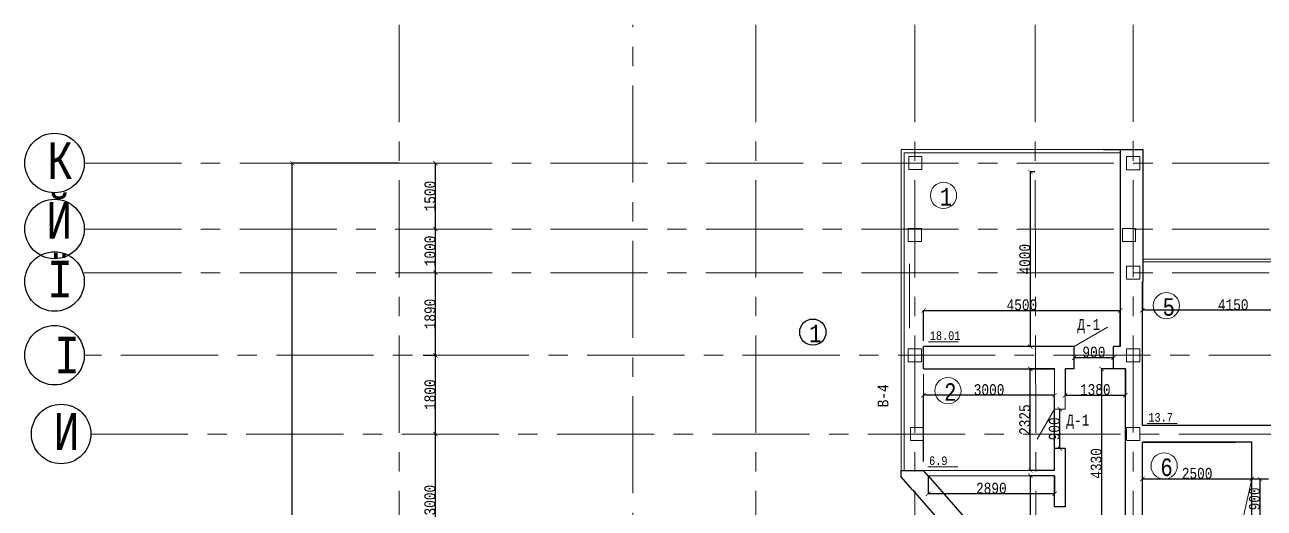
# Model space of a CAD drawing. Header units: millimetres. Extents: x -689206 to 4969298, y -1019800 to 703299.
# Drawn here: x 740325 to 768684, y -894434 to -883367 of the extents above; entities that cross this region are included whole.
import ezdxf

# ---------------------------------------------------------------- set-up
doc = ezdxf.new("R2010")
doc.units = ezdxf.units.MM
doc.linetypes.add('осеваяX2', pattern=[101.6, 63.5, -12.7, 12.7, -12.7])
for name, color, linetype, lineweight in [('несущие', 7, 'Continuous', 30), ('ОКНА', 250, 'Continuous', 20), ('ПЕРЕГОРОДКИ', 252, 'Continuous', 9), ('РАЗМЕРЫ', 7, 'Continuous', 9), ('Слой1', 7, 'Continuous', 30), ('стены', 7, 'Continuous', 20)]:
    doc.layers.add(name, color=color, linetype=linetype, lineweight=lineweight)
doc.layers.add('сетка', color=104, linetype='Continuous')
doc.layers.add('четотам', color=7, linetype='Continuous')
doc.styles.add('Аннотативный', font='isocteur.ttf', dxfattribs={"width": 0.7, "height": 250})
doc.dimstyles.new('Аннотативный', dxfattribs={"dimscale": 0, "dimtxt": 250, "dimasz": 100, "dimexe": 1.25, "dimexo": 0.625, "dimtad": 1, "dimdec": 0, "dimtxsty": 'Аннотативный', "dimblk": 'ARCHTICK', "dimcen": 2.5, "dimadec": 0, "dimazin": 0, "dimtfac": 1, "dimtdec": 0, "dimtmove": 0, "dimatfit": 3, "dimfxl": 1, "dimarcsym": 0})

# ---------------------------------------------------------------- blocks, each defined once
blk = doc.blocks.new('_ArchTick')
at = {"color": 0, "linetype": 'ByBlock', "const_width": 0.15}
blk.add_lwpolyline([(-0.5, -0.5), (0.5, 0.5)], dxfattribs=at)
blk = doc.blocks.new('*D4480')
at = {"layer": 'Defpoints', "color": 0, "lineweight": 5, "transparency": 16777216}
for p in [(765899, -889244), (770049, -889244), (765899, -889903)]:
    blk.add_point(p, dxfattribs=at)
at = {"layer": 'стены', "color": 0, "lineweight": -2, "transparency": 16777216}
for p, q in [((765899, -889244), (765899, -889905)), ((770049, -889244), (770049, -889905)), ((770049, -889903), (765899, -889903))]:
    blk.add_line(p, q, dxfattribs=at)
at = {"layer": 'стены', "color": 0, "lineweight": -2, "transparency": 16777216, "xscale": 100, "yscale": 100, "zscale": 100, "rotation": 180}
blk.add_blockref('_ArchTick', (765899, -889903), dxfattribs=at)
at = {"layer": 'стены', "color": 0, "lineweight": -2, "transparency": 16777216, "xscale": 100, "yscale": 100, "zscale": 100}
blk.add_blockref('_ArchTick', (770049, -889903), dxfattribs=at)
at = {"layer": 'стены', "color": 0, "lineweight": 5, "transparency": 16777216, "insert": (767974, -889778), "char_height": 250, "attachment_point": 5, "style": 'Аннотативный'}
blk.add_mtext('4150', dxfattribs=at)
blk = doc.blocks.new('*D4489')
at = {"layer": 'Defpoints', "color": 0, "lineweight": 5, "transparency": 16777216}
for p in [(763333, -886734), (763433, -886734), (763433, -890734)]:
    blk.add_point(p, dxfattribs=at)
at = {"layer": 'РАЗМЕРЫ', "color": 0, "lineweight": -2, "transparency": 16777216}
for p, q in [((763433, -886734), (763332, -886734)), ((763333, -890734), (763333, -886734)), ((763433, -890734), (763332, -890734))]:
    blk.add_line(p, q, dxfattribs=at)
at = {"layer": 'РАЗМЕРЫ', "color": 0, "lineweight": -2, "transparency": 16777216, "xscale": 100, "yscale": 100, "zscale": 100}
for p, rotation in [((763333, -886734), 90), ((763333, -890734), 270)]:
    blk.add_blockref('_ArchTick', p, dxfattribs=dict(at, rotation=rotation))
at = {"layer": 'РАЗМЕРЫ', "color": 0, "lineweight": 5, "transparency": 16777216, "insert": (763207, -888734), "char_height": 250, "attachment_point": 5, "rotation": 90, "style": 'Аннотативный'}
blk.add_mtext('4000', dxfattribs=at)
blk = doc.blocks.new('*D4490')
at = {"layer": 'Defpoints', "color": 0, "lineweight": 5, "transparency": 16777216}
for p in [(765389, -889905), (760889, -890603), (765389, -890734)]:
    blk.add_point(p, dxfattribs=at)
at = {"layer": 'РАЗМЕРЫ', "color": 0, "lineweight": -2, "transparency": 16777216}
for p, q in [((760889, -890602), (760889, -889903)), ((760889, -889905), (765389, -889905)), ((765389, -890733), (765389, -889903))]:
    blk.add_line(p, q, dxfattribs=at)
at = {"layer": 'РАЗМЕРЫ', "color": 0, "lineweight": -2, "transparency": 16777216, "xscale": 100, "yscale": 100, "zscale": 100, "rotation": 180}
blk.add_blockref('_ArchTick', (760889, -889905), dxfattribs=at)
at = {"layer": 'РАЗМЕРЫ', "color": 0, "lineweight": -2, "transparency": 16777216, "xscale": 100, "yscale": 100, "zscale": 100}
blk.add_blockref('_ArchTick', (765389, -889905), dxfattribs=at)
at = {"layer": 'РАЗМЕРЫ', "color": 0, "lineweight": 5, "transparency": 16777216, "insert": (763139, -889779), "char_height": 250, "attachment_point": 5, "style": 'Аннотативный'}
blk.add_mtext('4500', dxfattribs=at)
blk = doc.blocks.new('*D4563')
at = {"layer": 'Defpoints', "color": 0, "lineweight": 5, "transparency": 16777216}
for p in [(768399, -893763), (765899, -895573), (768399, -895573)]:
    blk.add_point(p, dxfattribs=at)
at = {"layer": 'ПЕРЕГОРОДКИ', "color": 0, "lineweight": -2, "transparency": 16777216}
for p, q in [((765899, -895573), (765899, -893762)), ((765899, -893763), (768399, -893763)), ((768399, -895573), (768399, -893762))]:
    blk.add_line(p, q, dxfattribs=at)
at = {"layer": 'ПЕРЕГОРОДКИ', "color": 0, "lineweight": -2, "transparency": 16777216, "xscale": 100, "yscale": 100, "zscale": 100, "rotation": 180}
blk.add_blockref('_ArchTick', (765899, -893763), dxfattribs=at)
at = {"layer": 'ПЕРЕГОРОДКИ', "color": 0, "lineweight": -2, "transparency": 16777216, "xscale": 100, "yscale": 100, "zscale": 100}
blk.add_blockref('_ArchTick', (768399, -893763), dxfattribs=at)
at = {"layer": 'ПЕРЕГОРОДКИ', "color": 0, "lineweight": 5, "transparency": 16777216, "insert": (767149, -893638), "char_height": 250, "attachment_point": 5, "style": 'Аннотативный'}
blk.add_mtext('2500', dxfattribs=at)
blk = doc.blocks.new('*D4598')
at = {"layer": 'Defpoints', "color": 0, "linetype": 'ByBlock', "lineweight": 5, "transparency": 16777216}
for p in [(764337, -890989), (764337, -890989), (765237, -890989)]:
    blk.add_point(p, dxfattribs=at)
at = {"layer": 'РАЗМЕРЫ', "color": 0, "linetype": 'ByBlock', "lineweight": -2, "transparency": 16777216}
for p, q in [((764337, -890988), (764337, -890988)), ((765237, -890989), (764337, -890989)), ((765237, -890988), (765237, -890988))]:
    blk.add_line(p, q, dxfattribs=at)
at = {"layer": 'РАЗМЕРЫ', "color": 0, "linetype": 'ByBlock', "lineweight": -2, "transparency": 16777216, "xscale": 100, "yscale": 100, "zscale": 100, "rotation": 180}
blk.add_blockref('_ArchTick', (764337, -890989), dxfattribs=at)
at = {"layer": 'РАЗМЕРЫ', "color": 0, "linetype": 'ByBlock', "lineweight": -2, "transparency": 16777216, "xscale": 100, "yscale": 100, "zscale": 100}
blk.add_blockref('_ArchTick', (765237, -890989), dxfattribs=at)
at = {"layer": 'РАЗМЕРЫ', "color": 0, "linetype": 'ByBlock', "lineweight": 5, "transparency": 16777216, "insert": (764787, -890863), "char_height": 250, "attachment_point": 5, "style": 'Аннотативный'}
blk.add_mtext('900', dxfattribs=at)
blk = doc.blocks.new('*D4599')
at = {"layer": 'Defpoints', "color": 0, "linetype": 'ByBlock', "lineweight": 5, "transparency": 16777216}
for p in [(764009, -892167), (764009, -892167), (764009, -893067)]:
    blk.add_point(p, dxfattribs=at)
at = {"layer": 'РАЗМЕРЫ', "color": 0, "linetype": 'ByBlock', "lineweight": -2, "transparency": 16777216}
for p, q in [((764009, -893067), (764009, -892167)), ((764010, -892167), (764010, -892167)), ((764010, -893067), (764010, -893067))]:
    blk.add_line(p, q, dxfattribs=at)
at = {"layer": 'РАЗМЕРЫ', "color": 0, "linetype": 'ByBlock', "lineweight": -2, "transparency": 16777216, "xscale": 100, "yscale": 100, "zscale": 100}
for p, rotation in [((764009, -892167), 90), ((764009, -893067), 270)]:
    blk.add_blockref('_ArchTick', p, dxfattribs=dict(at, rotation=rotation))
at = {"layer": 'РАЗМЕРЫ', "color": 0, "linetype": 'ByBlock', "lineweight": 5, "transparency": 16777216, "insert": (763883, -892617), "char_height": 250, "attachment_point": 5, "rotation": 90, "style": 'Аннотативный'}
blk.add_mtext('900', dxfattribs=at)
blk = doc.blocks.new('*D4619')
at = {"layer": 'Defpoints', "color": 0, "linetype": 'ByBlock', "lineweight": 5, "transparency": 16777216}
for p in [(768589, -893770), (768589, -893770), (768589, -894670)]:
    blk.add_point(p, dxfattribs=at)
at = {"layer": 'РАЗМЕРЫ', "color": 0, "linetype": 'ByBlock', "lineweight": -2, "transparency": 16777216}
for p, q in [((768589, -894670), (768589, -893770)), ((768590, -893770), (768590, -893770)), ((768590, -894670), (768590, -894670))]:
    blk.add_line(p, q, dxfattribs=at)
at = {"layer": 'РАЗМЕРЫ', "color": 0, "linetype": 'ByBlock', "lineweight": -2, "transparency": 16777216, "xscale": 100, "yscale": 100, "zscale": 100}
for p, rotation in [((768589, -893770), 90), ((768589, -894670), 270)]:
    blk.add_blockref('_ArchTick', p, dxfattribs=dict(at, rotation=rotation))
at = {"layer": 'РАЗМЕРЫ', "color": 0, "linetype": 'ByBlock', "lineweight": 5, "transparency": 16777216, "insert": (768464, -894220), "char_height": 250, "attachment_point": 5, "rotation": 90, "style": 'Аннотативный'}
blk.add_mtext('900', dxfattribs=at)
blk = doc.blocks.new('*D4620')
at = {"layer": 'Defpoints', "color": 0, "linetype": 'ByBlock', "lineweight": 5, "transparency": 16777216}
for p in [(763332, -891244), (763889, -891244), (763889, -893569)]:
    blk.add_point(p, dxfattribs=at)
at = {"layer": 'РАЗМЕРЫ', "color": 0, "linetype": 'ByBlock', "lineweight": -2, "transparency": 16777216}
for p, q in [((763888, -891244), (763331, -891244)), ((763332, -893569), (763332, -891244)), ((763888, -893569), (763331, -893569))]:
    blk.add_line(p, q, dxfattribs=at)
at = {"layer": 'РАЗМЕРЫ', "color": 0, "linetype": 'ByBlock', "lineweight": -2, "transparency": 16777216, "xscale": 100, "yscale": 100, "zscale": 100}
for p, rotation in [((763332, -891244), 90), ((763332, -893569), 270)]:
    blk.add_blockref('_ArchTick', p, dxfattribs=dict(at, rotation=rotation))
at = {"layer": 'РАЗМЕРЫ', "color": 0, "linetype": 'ByBlock', "lineweight": 5, "transparency": 16777216, "insert": (763206, -892406), "char_height": 250, "attachment_point": 5, "rotation": 90, "style": 'Аннотативный'}
blk.add_mtext('2325', dxfattribs=at)
blk = doc.blocks.new('*D4621')
at = {"layer": 'Defpoints', "color": 0, "linetype": 'ByBlock', "lineweight": 5, "transparency": 16777216}
for p in [(763889, -893689), (763331, -897013), (763889, -897013)]:
    blk.add_point(p, dxfattribs=at)
at = {"layer": 'РАЗМЕРЫ', "color": 0, "linetype": 'ByBlock', "lineweight": -2, "transparency": 16777216}
for p, q in [((763888, -893689), (763329, -893689)), ((763331, -893689), (763331, -897013)), ((763888, -897013), (763329, -897013))]:
    blk.add_line(p, q, dxfattribs=at)
at = {"layer": 'РАЗМЕРЫ', "color": 0, "linetype": 'ByBlock', "lineweight": -2, "transparency": 16777216, "xscale": 100, "yscale": 100, "zscale": 100}
for p, rotation in [((763331, -893689), 90), ((763331, -897013), 270)]:
    blk.add_blockref('_ArchTick', p, dxfattribs=dict(at, rotation=rotation))
at = {"layer": 'РАЗМЕРЫ', "color": 0, "linetype": 'ByBlock', "lineweight": 5, "transparency": 16777216, "insert": (763205, -895351), "char_height": 250, "attachment_point": 5, "rotation": 90, "style": 'Аннотативный'}
blk.add_mtext('3320', dxfattribs=at)
blk = doc.blocks.new('*D4622')
at = {"layer": 'Defpoints', "color": 0, "linetype": 'ByBlock', "lineweight": 5, "transparency": 16777216}
for p in [(760994, -893689), (763889, -893689), (760994, -894103)]:
    blk.add_point(p, dxfattribs=at)
at = {"layer": 'РАЗМЕРЫ', "color": 0, "linetype": 'ByBlock', "lineweight": -2, "transparency": 16777216}
for p, q in [((760994, -893689), (760994, -894105)), ((763889, -893689), (763889, -894105)), ((763889, -894103), (760994, -894103))]:
    blk.add_line(p, q, dxfattribs=at)
at = {"layer": 'РАЗМЕРЫ', "color": 0, "linetype": 'ByBlock', "lineweight": -2, "transparency": 16777216, "xscale": 100, "yscale": 100, "zscale": 100, "rotation": 180}
blk.add_blockref('_ArchTick', (760994, -894103), dxfattribs=at)
at = {"layer": 'РАЗМЕРЫ', "color": 0, "linetype": 'ByBlock', "lineweight": -2, "transparency": 16777216, "xscale": 100, "yscale": 100, "zscale": 100}
blk.add_blockref('_ArchTick', (763889, -894103), dxfattribs=at)
at = {"layer": 'РАЗМЕРЫ', "color": 0, "linetype": 'ByBlock', "lineweight": 5, "transparency": 16777216, "insert": (762441, -893978), "char_height": 250, "attachment_point": 5, "style": 'Аннотативный'}
blk.add_mtext('2890', dxfattribs=at)
blk = doc.blocks.new('*D4623')
at = {"layer": 'Defpoints', "color": 0, "linetype": 'ByBlock', "lineweight": 5, "transparency": 16777216}
for p in [(760889, -891847), (760889, -893364), (763889, -893569)]:
    blk.add_point(p, dxfattribs=at)
at = {"layer": 'РАЗМЕРЫ', "color": 0, "linetype": 'ByBlock', "lineweight": -2, "transparency": 16777216}
for p, q in [((760889, -893363), (760889, -891846)), ((763889, -891847), (760889, -891847)), ((763889, -893568), (763889, -891846))]:
    blk.add_line(p, q, dxfattribs=at)
at = {"layer": 'РАЗМЕРЫ', "color": 0, "linetype": 'ByBlock', "lineweight": -2, "transparency": 16777216, "xscale": 100, "yscale": 100, "zscale": 100, "rotation": 180}
blk.add_blockref('_ArchTick', (760889, -891847), dxfattribs=at)
at = {"layer": 'РАЗМЕРЫ', "color": 0, "linetype": 'ByBlock', "lineweight": -2, "transparency": 16777216, "xscale": 100, "yscale": 100, "zscale": 100}
blk.add_blockref('_ArchTick', (763889, -891847), dxfattribs=at)
at = {"layer": 'РАЗМЕРЫ', "color": 0, "linetype": 'ByBlock', "lineweight": 5, "transparency": 16777216, "insert": (762389, -891722), "char_height": 250, "attachment_point": 5, "style": 'Аннотативный'}
blk.add_mtext('3000', dxfattribs=at)
blk = doc.blocks.new('*D4624')
at = {"layer": 'Defpoints', "color": 0, "linetype": 'ByBlock', "lineweight": 5, "transparency": 16777216}
for p in [(764129, -891244), (765509, -891244), (765509, -891846)]:
    blk.add_point(p, dxfattribs=at)
at = {"layer": 'РАЗМЕРЫ', "color": 0, "linetype": 'ByBlock', "lineweight": -2, "transparency": 16777216}
for p, q in [((764129, -891244), (764129, -891847)), ((765509, -891244), (765509, -891847)), ((764129, -891846), (765509, -891846))]:
    blk.add_line(p, q, dxfattribs=at)
at = {"layer": 'РАЗМЕРЫ', "color": 0, "linetype": 'ByBlock', "lineweight": -2, "transparency": 16777216, "xscale": 100, "yscale": 100, "zscale": 100, "rotation": 180}
blk.add_blockref('_ArchTick', (764129, -891846), dxfattribs=at)
at = {"layer": 'РАЗМЕРЫ', "color": 0, "linetype": 'ByBlock', "lineweight": -2, "transparency": 16777216, "xscale": 100, "yscale": 100, "zscale": 100}
blk.add_blockref('_ArchTick', (765509, -891846), dxfattribs=at)
at = {"layer": 'РАЗМЕРЫ', "color": 0, "linetype": 'ByBlock', "lineweight": 5, "transparency": 16777216, "insert": (764819, -891720), "char_height": 250, "attachment_point": 5, "style": 'Аннотативный'}
blk.add_mtext('1380', dxfattribs=at)
blk = doc.blocks.new('*D4625')
at = {"layer": 'Defpoints', "color": 0, "linetype": 'ByBlock', "lineweight": 5, "transparency": 16777216}
for p in [(764965, -891244), (765509, -891244), (765509, -895573)]:
    blk.add_point(p, dxfattribs=at)
at = {"layer": 'РАЗМЕРЫ', "color": 0, "linetype": 'ByBlock', "lineweight": -2, "transparency": 16777216}
for p, q in [((765509, -891244), (764964, -891244)), ((764965, -895573), (764965, -891244)), ((765509, -895573), (764964, -895573))]:
    blk.add_line(p, q, dxfattribs=at)
at = {"layer": 'РАЗМЕРЫ', "color": 0, "linetype": 'ByBlock', "lineweight": -2, "transparency": 16777216, "xscale": 100, "yscale": 100, "zscale": 100}
for p, rotation in [((764965, -891244), 90), ((764965, -895573), 270)]:
    blk.add_blockref('_ArchTick', p, dxfattribs=dict(at, rotation=rotation))
at = {"layer": 'РАЗМЕРЫ', "color": 0, "linetype": 'ByBlock', "lineweight": 5, "transparency": 16777216, "insert": (764840, -893409), "char_height": 250, "attachment_point": 5, "rotation": 90, "style": 'Аннотативный'}
blk.add_mtext('4330', dxfattribs=at)
blk = doc.blocks.new('*D4682')
at = {"layer": 'Defpoints', "color": 0, "lineweight": 5, "ltscale": 35, "transparency": 16777216}
for p in [(749720, -892736), (749720, -892736), (749720, -895763)]:
    blk.add_point(p, dxfattribs=at)
at = {"layer": 'РАЗМЕРЫ', "color": 0, "lineweight": -2, "ltscale": 35, "transparency": 16777216}
for p, q in [((749720, -895763), (749720, -892736)), ((749721, -892736), (749721, -892736)), ((749721, -895763), (749721, -895763))]:
    blk.add_line(p, q, dxfattribs=at)
at = {"layer": 'РАЗМЕРЫ', "color": 0, "lineweight": -2, "ltscale": 35, "transparency": 16777216, "xscale": 100, "yscale": 100, "zscale": 100}
for p, rotation in [((749720, -892736), 90), ((749720, -895763), 270)]:
    blk.add_blockref('_ArchTick', p, dxfattribs=dict(at, rotation=rotation))
at = {"layer": 'РАЗМЕРЫ', "color": 0, "lineweight": 5, "ltscale": 35, "transparency": 16777216, "insert": (749595, -894250), "char_height": 250, "attachment_point": 5, "rotation": 90, "style": 'Аннотативный'}
blk.add_mtext('3000', dxfattribs=at)
blk = doc.blocks.new('*D4683')
at = {"layer": 'Defpoints', "color": 0, "lineweight": 5, "ltscale": 35, "transparency": 16777216}
for p in [(749437, -890934), (749721, -890934), (749721, -892736)]:
    blk.add_point(p, dxfattribs=at)
at = {"layer": 'РАЗМЕРЫ', "color": 0, "lineweight": -2, "ltscale": 35, "transparency": 16777216}
for p, q in [((749437, -890934), (749723, -890934)), ((749721, -892736), (749721, -890934)), ((749722, -892736), (749723, -892736))]:
    blk.add_line(p, q, dxfattribs=at)
at = {"layer": 'РАЗМЕРЫ', "color": 0, "lineweight": -2, "ltscale": 35, "transparency": 16777216, "xscale": 100, "yscale": 100, "zscale": 100}
for p, rotation in [((749721, -890934), 90), ((749721, -892736), 270)]:
    blk.add_blockref('_ArchTick', p, dxfattribs=dict(at, rotation=rotation))
at = {"layer": 'РАЗМЕРЫ', "color": 0, "lineweight": 5, "ltscale": 35, "transparency": 16777216, "insert": (749596, -891835), "char_height": 250, "attachment_point": 5, "rotation": 90, "style": 'Аннотативный'}
blk.add_mtext('1800', dxfattribs=at)
blk = doc.blocks.new('*D4684')
at = {"layer": 'Defpoints', "color": 0, "lineweight": 5, "ltscale": 35, "transparency": 16777216}
for p in [(749723, -889044), (749723, -889044), (749723, -890934)]:
    blk.add_point(p, dxfattribs=at)
at = {"layer": 'РАЗМЕРЫ', "color": 0, "lineweight": -2, "ltscale": 35, "transparency": 16777216}
for p, q in [((749723, -889044), (749724, -889044)), ((749723, -890934), (749723, -889044)), ((749723, -890934), (749724, -890934))]:
    blk.add_line(p, q, dxfattribs=at)
at = {"layer": 'РАЗМЕРЫ', "color": 0, "lineweight": -2, "ltscale": 35, "transparency": 16777216, "xscale": 100, "yscale": 100, "zscale": 100}
for p, rotation in [((749723, -889044), 90), ((749723, -890934), 270)]:
    blk.add_blockref('_ArchTick', p, dxfattribs=dict(at, rotation=rotation))
at = {"layer": 'РАЗМЕРЫ', "color": 0, "lineweight": 5, "ltscale": 35, "transparency": 16777216, "insert": (749597, -889989), "char_height": 250, "attachment_point": 5, "rotation": 90, "style": 'Аннотативный'}
blk.add_mtext('1890', dxfattribs=at)
blk = doc.blocks.new('*D4685')
at = {"layer": 'Defpoints', "color": 0, "lineweight": 5, "ltscale": 35, "transparency": 16777216}
for p in [(749723, -888044), (749723, -888044), (749723, -889044)]:
    blk.add_point(p, dxfattribs=at)
at = {"layer": 'РАЗМЕРЫ', "color": 0, "lineweight": -2, "ltscale": 35, "transparency": 16777216}
for p, q in [((749723, -888044), (749724, -888044)), ((749723, -889044), (749723, -888044)), ((749723, -889044), (749724, -889044))]:
    blk.add_line(p, q, dxfattribs=at)
at = {"layer": 'РАЗМЕРЫ', "color": 0, "lineweight": -2, "ltscale": 35, "transparency": 16777216, "xscale": 100, "yscale": 100, "zscale": 100}
for p, rotation in [((749723, -888044), 90), ((749723, -889044), 270)]:
    blk.add_blockref('_ArchTick', p, dxfattribs=dict(at, rotation=rotation))
at = {"layer": 'РАЗМЕРЫ', "color": 0, "lineweight": 5, "ltscale": 35, "transparency": 16777216, "insert": (749597, -888544), "char_height": 250, "attachment_point": 5, "rotation": 90, "style": 'Аннотативный'}
blk.add_mtext('1000', dxfattribs=at)
blk = doc.blocks.new('*D4686')
at = {"layer": 'Defpoints', "color": 0, "lineweight": 5, "ltscale": 35, "transparency": 16777216}
for p in [(749723, -886534), (749723, -886534), (749723, -888044)]:
    blk.add_point(p, dxfattribs=at)
at = {"layer": 'РАЗМЕРЫ', "color": 0, "lineweight": -2, "ltscale": 35, "transparency": 16777216}
for p, q in [((749723, -886534), (749724, -886534)), ((749723, -888044), (749723, -886534)), ((749723, -888044), (749724, -888044))]:
    blk.add_line(p, q, dxfattribs=at)
at = {"layer": 'РАЗМЕРЫ', "color": 0, "lineweight": -2, "ltscale": 35, "transparency": 16777216, "xscale": 100, "yscale": 100, "zscale": 100}
for p, rotation in [((749723, -886534), 90), ((749723, -888044), 270)]:
    blk.add_blockref('_ArchTick', p, dxfattribs=dict(at, rotation=rotation))
at = {"layer": 'РАЗМЕРЫ', "color": 0, "lineweight": 5, "ltscale": 35, "transparency": 16777216, "insert": (749597, -887289), "char_height": 250, "attachment_point": 5, "rotation": 90, "style": 'Аннотативный'}
blk.add_mtext('1500', dxfattribs=at)
blk = doc.blocks.new('*D4687')
at = {"layer": 'Defpoints', "color": 0, "lineweight": 5, "ltscale": 35, "transparency": 16777216}
for p in [(746446, -886534), (748889, -886534), (748889, -924238)]:
    blk.add_point(p, dxfattribs=at)
at = {"layer": 'РАЗМЕРЫ', "color": 0, "lineweight": -2, "ltscale": 35, "transparency": 16777216}
for p, q in [((748888, -886534), (746445, -886534)), ((746446, -924238), (746446, -886534)), ((748888, -924238), (746445, -924238))]:
    blk.add_line(p, q, dxfattribs=at)
at = {"layer": 'РАЗМЕРЫ', "color": 0, "lineweight": -2, "ltscale": 35, "transparency": 16777216, "xscale": 100, "yscale": 100, "zscale": 100}
for p, rotation in [((746446, -886534), 90), ((746446, -924238), 270)]:
    blk.add_blockref('_ArchTick', p, dxfattribs=dict(at, rotation=rotation))
at = {"layer": 'РАЗМЕРЫ', "color": 0, "lineweight": 5, "ltscale": 35, "transparency": 16777216, "insert": (746321, -905386), "char_height": 250, "attachment_point": 5, "rotation": 90, "style": 'Аннотативный'}
blk.add_mtext('37703', dxfattribs=at)

msp = doc.modelspace()

# ---------------------------------------------------------------- linework, layer by layer
at = {"layer": 'несущие', "color": 18, "linetype": 'ByBlock', "lineweight": 30, "true_color": 0x000000}
msp.add_line((765389.2, -886225.8), (765907.2, -886225.8), dxfattribs=at)
at = {"layer": 'ОКНА', "color": 0, "lineweight": 13}
msp.add_line((760889.1, -891364.2), (760889.1, -892534.2), dxfattribs=at)
at = {"layer": 'РАЗМЕРЫ', "linetype": 'осеваяX2', "lineweight": 5, "ltscale": 35}
for p, q in [((754239.1, -933208.1), (754239.1, -883370.4)), ((757049.8, -883370.4), (757049.8, -933208.1)), ((763441.2, -883370.4), (763521.3, -933208.1)), ((765685.2, -883366.8), (765685.2, -933208.1)), ((741686.4, -886534.3), (808889.1, -886535.5)), ((808756.4, -890933.8), (741686.4, -890933.8))]:
    msp.add_line(p, q, dxfattribs=at)
at = {"layer": 'РАЗМЕРЫ', "lineweight": 13}
for p, q in [((760379.1, -890253.2), (760379.1, -886225.8)), ((760447.5, -893568.8), (760447.5, -886295.8)), ((765907.2, -888733.8), (770049.2, -888733.8)), ((760569.1, -890313.2), (760569.1, -888842.8)), ((765907.2, -888795.2), (770049.2, -888795.2)), ((760379.1, -893568.8), (760379.1, -890253.2))]:
    msp.add_line(p, q, dxfattribs=at)
at = {"layer": 'РАЗМЕРЫ', "lineweight": 9, "ltscale": 35}
for p, q in [((765389.2, -886225.8), (760379.1, -886225.8)), ((760379.1, -886225.8), (760379.1, -886295.8)), ((760447.5, -886295.8), (765389.2, -886295.8))]:
    msp.add_line(p, q, dxfattribs=at)
at = {"layer": 'РАЗМЕРЫ'}
for p, q in [((761002.9, -890627.3), (761692.2, -890627.3)), ((760889.1, -892433.8), (760889.1, -891364.2)), ((766003.4, -892496.7), (766692.7, -892496.7)), ((760987, -893488.8), (761676.3, -893488.8))]:
    msp.add_line(p, q, dxfattribs=at)
at = {"layer": 'РАЗМЕРЫ', "lineweight": 30}
for p, q in [((760379.1, -893717.7), (760379.1, -893568.8)), ((760634.1, -894010.5), (760379.1, -893717.7))]:
    msp.add_line(p, q, dxfattribs=at)
at = {"layer": 'РАЗМЕРЫ', "linetype": 'ByBlock', "lineweight": 13}
for p, q in [((760889.1, -893568.8), (763889.1, -893568.8)), ((760993.6, -893688.8), (763889.1, -893688.8))]:
    msp.add_line(p, q, dxfattribs=at)
at = {"layer": 'РАЗМЕРЫ', "linetype": 'ByBlock', "lineweight": 30, "ltscale": 35}
msp.add_line((760993.6, -893688.8), (760889.1, -893568.8), dxfattribs=at)
at = {"layer": 'РАЗМЕРЫ', "linetype": 'ByBlock', "lineweight": 9}
msp.add_line((768399.2, -893770.4), (768211.5, -894618.3), dxfattribs=at)
at = {"layer": 'РАЗМЕРЫ', "linetype": 'ByBlock', "lineweight": 30}
msp.add_line((768779.2, -893770.4), (768399.2, -893770.4), dxfattribs=at)
at = {"layer": 'РАЗМЕРЫ', "linetype": 'ByBlock', "lineweight": 25}
msp.add_line((764129.1, -894405.2), (763889.1, -894405.2), dxfattribs=at)
at = {"layer": 'сетка', "color": 0}
for centre in [(741005.7, -886532.1), (741005.7, -888041.6), (741005.7, -889245.4), (741005.7, -890931.6), (741155.7, -892733.6)]:
    msp.add_circle(centre, 680.7, dxfattribs=at)
at = {"layer": 'Слой1', "lineweight": 30}
msp.add_line((760379.1, -893568.8), (760889.1, -893568.8), dxfattribs=at)
at = {"layer": 'стены', "linetype": 'осеваяX2', "lineweight": 5, "ltscale": 35}
for p, q in [((748889.1, -883370.4), (748889.1, -924237.8)), ((760689.1, -883370.4), (760689.1, -933208.1)), ((741686.4, -888043.8), (808889.1, -888043.8)), ((741686.4, -889043.8), (808889.1, -889043.8)), ((741836.4, -892735.8), (808889.1, -892735.8))]:
    msp.add_line(p, q, dxfattribs=at)
at = {"layer": 'стены', "color": 7, "lineweight": 30, "true_color": 0xffffff}
msp.add_line((765005.5, -886225.8), (765907.2, -886225.8), dxfattribs=at)
at = {"layer": 'стены', "lineweight": 30}
for p, q in [((765389.2, -886225.8), (765389.2, -890733.8)), ((765907.2, -886225.8), (765907.2, -889243.8)), ((765899.2, -892543.8), (765899.2, -889243.8)), ((764337.2, -890733.8), (760889.1, -890733.8)), ((760889.1, -891243.8), (760889.1, -890733.8)), ((764337.2, -891243.8), (764337.2, -890733.8)), ((765389.2, -890733.8), (765237.2, -890733.8)), ((765237.2, -891243.8), (765237.2, -890733.8)), ((760889.1, -891243.8), (763889.1, -891243.8)), ((764337.2, -891243.8), (764129.1, -891243.8)), ((765509.2, -891243.8), (765237.2, -891243.8)), ((765509.2, -895573.2), (765509.2, -891243.8)), ((768905.6, -892543.8), (765899.2, -892543.8)), ((765899.2, -895573.2), (765899.2, -892923.8)), ((768399.2, -892923.8), (765899.2, -892923.8)), ((765899.2, -892923.8), (768027.2, -892923.8)), ((768399.2, -893770.4), (768399.2, -892923.8)), ((760993.6, -893688.8), (764132.7, -897292.8)), ((760634.1, -894010.5), (763934.7, -897800))]:
    msp.add_line(p, q, dxfattribs=at)
at = {"layer": 'стены', "lineweight": 9}
for p, q in [((764337.2, -890733.8), (765100.8, -890292.9)), ((763889.1, -892166.6), (763491, -892856.1))]:
    msp.add_line(p, q, dxfattribs=at)
at = {"layer": 'стены'}
for p, q in [((763889.1, -891243.8), (763527.2, -891243.8)), ((763889.1, -892166.6), (763889.1, -891243.8)), ((764129.1, -891243.8), (764337.2, -891243.8)), ((764129.1, -891243.8), (764129.1, -892166.6)), ((765237.2, -891243.8), (765397.2, -891243.8)), ((764129.1, -892166.6), (763889.1, -892166.6)), ((765899.2, -892923.8), (765899.2, -893075.1)), ((763889.1, -893568.8), (763889.1, -893066.6)), ((765899.2, -893975.1), (765899.2, -895573.2))]:
    msp.add_line(p, q, dxfattribs=at)
at = {"layer": 'стены', "lineweight": 25}
for p, q in [((764129.1, -893066.6), (763889.1, -893066.6)), ((764129.1, -893066.6), (764129.1, -894405.2)), ((763889.1, -894405.2), (763889.1, -893688.8))]:
    msp.add_line(p, q, dxfattribs=at)
at = {"layer": 'стены', "lineweight": 20}
for points in [[(760551.8, -886379), (760851.8, -886379), (760851.8, -886679), (760551.8, -886679)], [(765535.2, -886384.7), (765835.2, -886384.7), (765835.2, -886684.7), (765535.2, -886684.7)], [(760539.1, -888029.4), (760839.1, -888029.4), (760839.1, -888329.4), (760539.1, -888329.4)], [(765438.4, -888029.4), (765738.4, -888029.4), (765738.4, -888329.4), (765438.4, -888329.4)], [(765535.2, -888893.8), (765835.2, -888893.8), (765835.2, -889193.8), (765535.2, -889193.8)], [(760539.1, -890783.8), (760839.1, -890783.8), (760839.1, -891083.8), (760539.1, -891083.8)], [(765535.2, -890783.8), (765835.2, -890783.8), (765835.2, -891083.8), (765535.2, -891083.8)], [(760589.1, -892585.8), (760889.1, -892585.8), (760889.1, -892885.8), (760589.1, -892885.8)], [(765535.2, -892585.8), (765835.2, -892585.8), (765835.2, -892885.8), (765535.2, -892885.8)]]:
    msp.add_lwpolyline(points, close=True, dxfattribs=at)
at = {"layer": 'четотам', "lineweight": 13}
for centre in [(761346.4, -887273.5), (766445.1, -889795.8), (761446.4, -891743.5), (766395.1, -893465.8)]:
    msp.add_circle(centre, 300, dxfattribs=at)
at = {"layer": 'четотам'}
msp.add_circle((758356.4, -890403.5), 300, dxfattribs=at)

# ---------------------------------------------------------------- texts
at = {"layer": 'РАЗМЕРЫ', "lineweight": 5, "ltscale": 35, "char_height": 841.3, "width": 7009.377, "attachment_point": 1, "style": 'Аннотативный'}
for s, insert in [('К', (740834.7, -886055.4)), ('Й', (740817.1, -887423.9)), ('Ї', (740834.7, -888768.7)), ('І', (740993.3, -890507.7)), ('И', (740984.7, -892256.9))]:
    msp.add_mtext(s, dxfattribs=dict(at, insert=insert))
at = {"layer": 'РАЗМЕРЫ', "lineweight": 13, "ltscale": 150, "char_height": 401.1, "width": 1460, "attachment_point": 1, "style": 'Аннотативный'}
for s, insert in [('1', (761260.6, -887103.7)), ('5', (766359.2, -889626.1)), ('2', (761360.6, -891573.7)), ('6', (766309.2, -893296.1))]:
    msp.add_mtext(s, dxfattribs=dict(at, insert=insert))
at = {"layer": 'РАЗМЕРЫ', "lineweight": 20, "ltscale": 150, "attachment_point": 1, "style": 'Аннотативный'}
for s, insert, char_height, width in [('Д-1', (764406.4, -890102.9), 250, 922.913), ('1', (758270.6, -890233.7), 401.1, 1460), ('Д-1', (764156.4, -892292.9), 250, 922.913)]:
    msp.add_mtext(s, dxfattribs=dict(at, insert=insert, char_height=char_height, width=width))
at = {"layer": 'РАЗМЕРЫ', "char_height": 200, "width": 656.117, "attachment_point": 1, "style": 'Аннотативный'}
for s, insert in [('18.01', (761032.2, -890384.5)), ('13.7', (766032.7, -892253.9)), ('6.9', (761016.3, -893246))]:
    msp.add_mtext(s, dxfattribs=dict(at, insert=insert))
at = {"layer": 'РАЗМЕРЫ', "lineweight": 20, "ltscale": 150, "insert": (759836.4, -892123.5), "char_height": 250, "width": 922.913, "attachment_point": 1, "rotation": 90, "style": 'Аннотативный'}
msp.add_mtext('В-4', dxfattribs=at)

# ---------------------------------------------------------------- dimensions: what is measured, and where the dimension line sits
at = {"layer": 'ПЕРЕГОРОДКИ', "color": 18, "lineweight": 5, "true_color": 0x000000}
dim = msp.add_linear_dim(base=(768399.2, -893763.5), p1=(765899.2, -895573.2), p2=(768399.2, -895573.2), angle=0, dimstyle='Аннотативный', dxfattribs=at)
dim.commit()
dim.dimension.update_dxf_attribs({"geometry": '*D4563', "text_midpoint": (767149.2, -893763.5), "dimtype": 161})
at = {"layer": 'РАЗМЕРЫ', "lineweight": 5, "ltscale": 35}
for base, p1, p2, picture, middle in [((746446.4, -886534.5), (748889.1, -924237.8), (748889.1, -886534.5), '*D4687', (746320.8, -905386.1)), ((749722.6, -888043.8), (749722.6, -889043.8), (749722.6, -888043.8), '*D4685', (749597, -888543.8)), ((749722.6, -889043.8), (749722.6, -890933.8), (749722.6, -889043.8), '*D4684', (749597, -889988.8))]:
    dim = msp.add_linear_dim(base=base, p1=p1, p2=p2, angle=90, dimstyle='Аннотативный', dxfattribs=at)
    dim.commit()
    dim.dimension.update_dxf_attribs({"geometry": picture, "text_midpoint": middle})
for base, p1, p2, text, picture, middle in [((749722.7, -886534.5), (749722.6, -888043.8), (749722.7, -886534.5), '1500', '*D4686', (749597, -887289.1)), ((749721.4, -890933.8), (749721.4, -892735.8), (749436.6, -890933.8), '1800', '*D4683', (749595.8, -891834.8)), ((749720.1, -892735.8), (749720.1, -895763.2), (749720.1, -892735.8), '3000', '*D4682', (749594.5, -894249.5))]:
    dim = msp.add_linear_dim(base=base, p1=p1, p2=p2, angle=90, text=text, dimstyle='Аннотативный', dxfattribs=at)
    dim.commit()
    dim.dimension.update_dxf_attribs({"geometry": picture, "text_midpoint": middle})
at = {"layer": 'РАЗМЕРЫ', "lineweight": 5}
dim = msp.add_linear_dim(base=(763333.1, -886733.8), p1=(763433.4, -890733.8), p2=(763433.4, -886733.8), angle=90, dimstyle='Аннотативный', dxfattribs=at)
dim.commit()
dim.dimension.update_dxf_attribs({"geometry": '*D4489', "text_midpoint": (763207.5, -888733.8)})
dim = msp.add_linear_dim(base=(765389.2, -889904.7), p1=(760889.1, -890602.6), p2=(765389.2, -890733.8), dimstyle='Аннотативный', dxfattribs=at)
dim.commit()
dim.dimension.update_dxf_attribs({"geometry": '*D4490', "text_midpoint": (763139.1, -889779.1)})
at = {"layer": 'РАЗМЕРЫ', "color": 18, "linetype": 'ByBlock', "lineweight": 5, "true_color": 0x000000}
dim = msp.add_linear_dim(base=(764337.2, -890988.8), p1=(765237.2, -890988.8), p2=(764337.2, -890988.8), dimstyle='Аннотативный', dxfattribs=at)
dim.commit()
dim.dimension.update_dxf_attribs({"geometry": '*D4598', "text_midpoint": (764787.2, -890863.2)})
at = {"layer": 'РАЗМЕРЫ', "linetype": 'ByBlock', "lineweight": 5}
for base, p1, p2, picture, middle in [((763331.9, -891243.8), (763889.1, -893568.8), (763889.1, -891243.8), '*D4620', (763206.2, -892406.3)), ((768589.2, -893770.4), (768589.2, -894670.4), (768589.2, -893770.4), '*D4619', (768463.5, -894220.4))]:
    dim = msp.add_linear_dim(base=base, p1=p1, p2=p2, angle=90, dimstyle='Аннотативный', dxfattribs=at)
    dim.commit()
    dim.dimension.update_dxf_attribs({"geometry": picture, "text_midpoint": middle})
for base, p1, p2, picture, middle in [((765509.2, -891846), (764129.1, -891243.8), (765509.2, -891243.8), '*D4624', (764819.1, -891720.4)), ((760889.1, -891847.3), (763889.1, -893568.8), (760889.1, -893363.8), '*D4623', (762389.1, -891721.7))]:
    dim = msp.add_linear_dim(base=base, p1=p1, p2=p2, dimstyle='Аннотативный', dxfattribs=at)
    dim.commit()
    dim.dimension.update_dxf_attribs({"geometry": picture, "text_midpoint": middle})
for base, p1, p2, text, picture, middle in [((764965.3, -891243.8), (765509.2, -895573.2), (765509.2, -891243.8), '4330', '*D4625', (764839.7, -893408.5)), ((763330.6, -897013.2), (763889.1, -893688.8), (763889.1, -897013.2), '3320', '*D4621', (763205, -895351))]:
    dim = msp.add_linear_dim(base=base, p1=p1, p2=p2, angle=90, text=text, dimstyle='Аннотативный', dxfattribs=at)
    dim.commit()
    dim.dimension.update_dxf_attribs({"geometry": picture, "text_midpoint": middle})
at = {"layer": 'РАЗМЕРЫ', "color": 18, "linetype": 'ByBlock', "lineweight": 5, "true_color": 0x000000}
dim = msp.add_linear_dim(base=(764009.1, -892166.6), p1=(764009.1, -893066.6), p2=(764009.1, -892166.6), angle=90, dimstyle='Аннотативный', dxfattribs=at)
dim.commit()
dim.dimension.update_dxf_attribs({"geometry": '*D4599', "text_midpoint": (763883.5, -892616.6)})
at = {"layer": 'РАЗМЕРЫ', "linetype": 'ByBlock', "lineweight": 5}
dim = msp.add_linear_dim(base=(760993.6, -894103.5), p1=(763889.1, -893688.8), p2=(760993.6, -893688.8), text='2890', dimstyle='Аннотативный', dxfattribs=at)
dim.commit()
dim.dimension.update_dxf_attribs({"geometry": '*D4622', "text_midpoint": (762441.4, -894103.5), "dimtype": 160})
at = {"layer": 'стены', "lineweight": 5}
dim = msp.add_aligned_dim(p1=(770049.2, -889243.8), p2=(765899.2, -889243.8), distance=659.7, dimstyle='Аннотативный', dxfattribs=at)
dim.commit()
dim.dimension.update_dxf_attribs({"geometry": '*D4480', "text_midpoint": (767974.2, -889777.8)})

doc.saveas('drawing.dxf')
